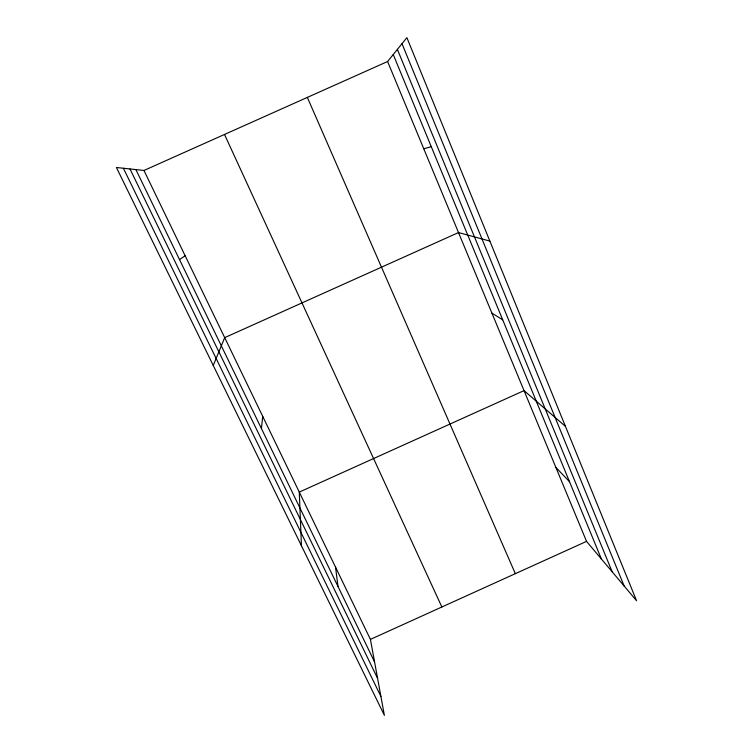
<?xml version="1.0" encoding="UTF-8"?>
<svg xmlns="http://www.w3.org/2000/svg" width="753" height="753" viewBox="0 0 753 753"><rect width="100%" height="100%" fill="white"/><g stroke="black" fill="none" stroke-linecap="round" stroke-linejoin="round"><path stroke-width="1.13" d="M261.432 428.551L262.712 416.371M213.259 365.469L224.695 337.645L458.511 232.564L489.864 241.082M387.597 61.52L406.884 37.65L636.577 600.753L586.54 541.379L387.597 61.52L143.964 170.47L116.423 167.495L384.388 715.35L370.42 639.391L143.964 170.47M179.525 259.597L185.144 255.747M370.42 639.391L586.54 541.379M423.77 148.765L431.281 146.722M491.907 313.116L502.712 319.827M565.447 426.377L524.041 390.619L299.289 492.095L301.435 545.746M555.893 467.444L569.503 481.694M123.388 168.248L380.914 696.45M129.987 168.964L377.582 678.34M135.907 169.604L374.57 661.953M224.507 134.458L441.86 607.003M307.346 97.41L515.334 573.673M393.245 54.536L601.412 559.018M402.008 43.683L624.133 585.985M397.386 49.406L612.198 571.838M335.537 567.16L338.003 586.512"/></g></svg>
